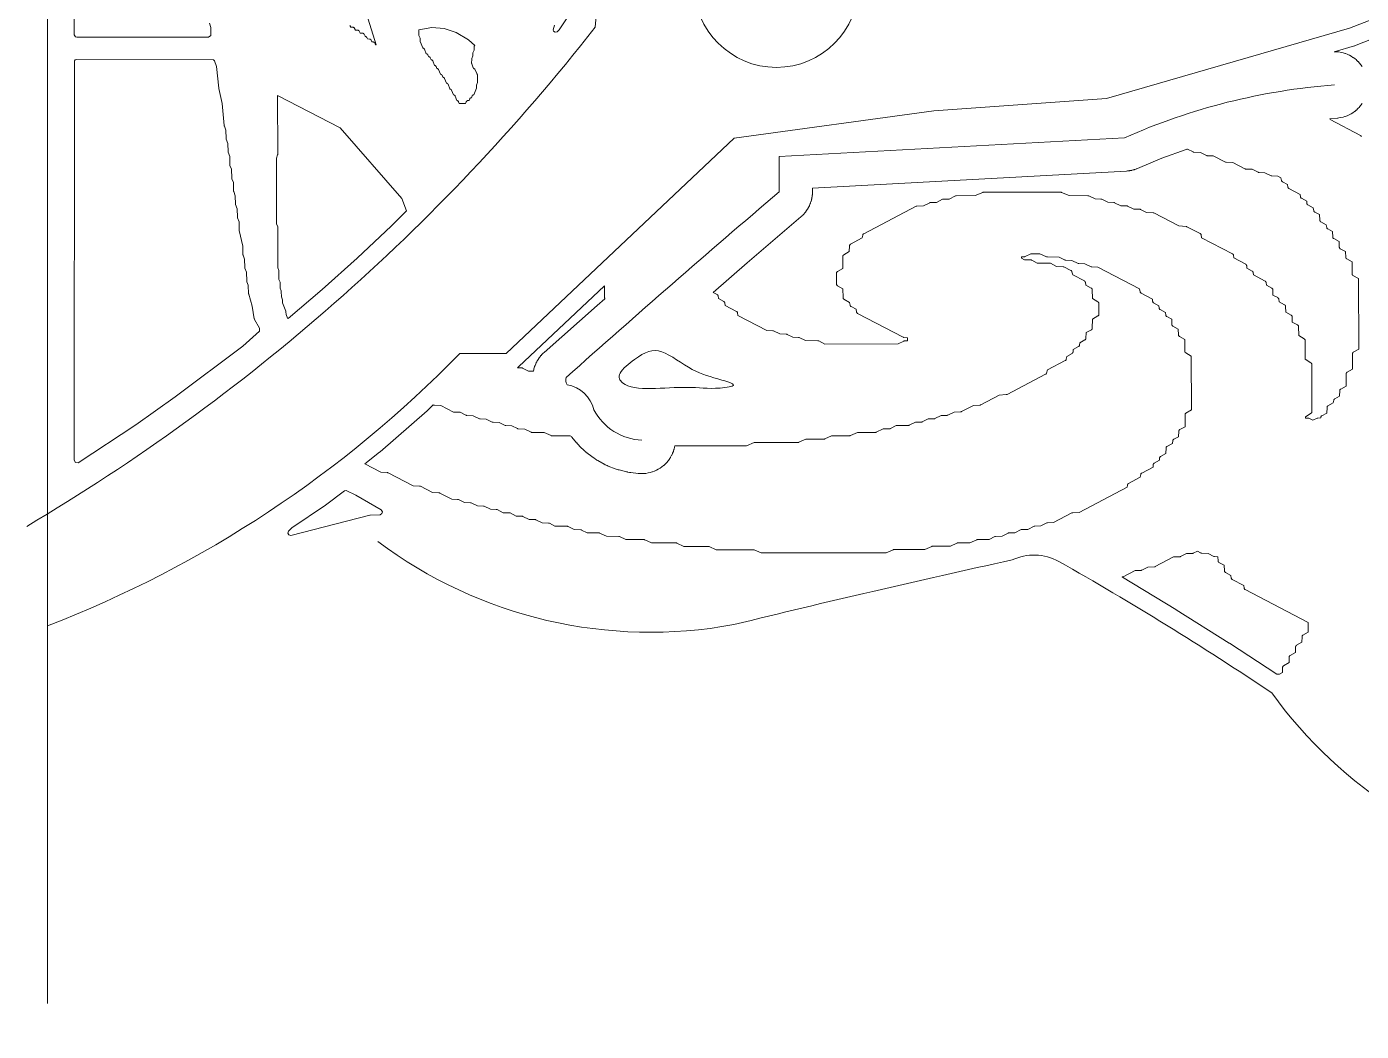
# Model space of a CAD drawing. Header units: inches. Extents: x 36 to 190, y -75 to 56.
# Drawn here: x 35.97 to 53.81, y -28.47 to -15.03 of the extents above; entities that cross this region are included whole.
import ezdxf

# ---------------------------------------------------------------- set-up
doc = ezdxf.new("R2010")
doc.units = ezdxf.units.IN
doc.layers.add('01_ORIGINAL_CAD', color=7, linetype='CONTINUOUS', lineweight=20)
doc.layers.add('03_ADDED_AREAS_SAME_COMPOSITION', color=7, linetype='CONTINUOUS', lineweight=15)

# ---------------------------------------------------------------- blocks, each defined once
blk = doc.blocks.new('04_NAUTILUS')
at = {"layer": '01_ORIGINAL_CAD'}
blk.add_line((36.248, 17.906), (36.248, 55.9), dxfattribs=at)
for points in [[(53.65, 30.945, -0.14301), (60.243, 31.63, -0.286424), (65.36, 28.431), (66.481, 23.89, -0.272091), (64.9, 18.954), (63.661, 17.533)], [(53.65, 30.945), (50.4, 30.004), (48.095, 29.84), (45.427, 29.473), (42.376, 26.597), (41.758, 26.597, -0.10797), (36.248, 22.954)]]:
    blk.add_lwpolyline(points, format="xyb", dxfattribs=at)
blk.add_lwpolyline([(46.027, 28.759), (46.027, 29.23), (50.643, 29.479)], dxfattribs=at)
blk.add_circle((45.989, 31.521), 1.1, dxfattribs=at)
for centre, radius, start, end in [((22.064, 33.195), 21.619, 354.0583, 36.0319), ((22.02, 47.825), 27.364, 300.648, 321.9453), ((54.073, 21.787), 8.422, 94.2501, 114.0352), ((177.596, -125.015), 202.378, 130.55026, 131.62005), ((43.293, 26.24), 0.119, 162.5746, 211.3187), ((43.119, 25.741), 0.443, 13.2811, 80.611), ((44.225, 26.196), 0.761, 207.5896, 267.5639), ((44.306, 28.951), 6.083, 233.183, 280.5392), ((83.889, -134.15), 161.762, 102.40484, 103.75801), ((49.433, 23.211), 0.689, 61.2688, 115.2094), ((27.349, -15.654), 45.391, 56.1832, 60.407), ((57.468, 25.543), 5.979, 215.6658, 260.7622)]:
    blk.add_arc(centre, radius, start, end, dxfattribs=at)
at = {"layer": '03_ADDED_AREAS_SAME_COMPOSITION'}
for points in [[(38.411, 31.011), (38.432, 30.955), (38.429, 30.849), (38.401, 30.824), (36.641, 30.823), (36.62, 30.83), (36.604, 30.854), (36.603, 43.039)], [(40.531, 31.064), (40.642, 30.722), (40.631, 30.722), (40.62, 30.747), (40.619, 30.749), (40.617, 30.752), (40.615, 30.754), (40.612, 30.756), (40.61, 30.758), (40.607, 30.759), (40.604, 30.76), (40.601, 30.761), (40.598, 30.761), (40.584, 30.761), (40.573, 30.786), (40.572, 30.789), (40.57, 30.791), (40.568, 30.793), (40.565, 30.796), (40.563, 30.797), (40.56, 30.799), (40.557, 30.8), (40.554, 30.8), (40.55, 30.8), (40.522, 30.801), (40.514, 30.821), (40.512, 30.824), (40.51, 30.827), (40.508, 30.829), (40.505, 30.831), (40.502, 30.833), (40.499, 30.835), (40.496, 30.836), (40.491, 30.837), (40.478, 30.864), (40.477, 30.867), (40.475, 30.869), (40.473, 30.872), (40.471, 30.874), (40.468, 30.876), (40.465, 30.877), (40.462, 30.878), (40.459, 30.879), (40.456, 30.879), (40.427, 30.879), (40.415, 30.903), (40.414, 30.906), (40.412, 30.909), (40.41, 30.911), (40.408, 30.913), (40.405, 30.915), (40.402, 30.916), (40.399, 30.917), (40.396, 30.918), (40.393, 30.918), (40.364, 30.918), (40.352, 30.942), (40.351, 30.945), (40.349, 30.948), (40.347, 30.95), (40.345, 30.952), (40.342, 30.954), (40.339, 30.955), (40.336, 30.956), (40.333, 30.957), (40.33, 30.957), (40.301, 30.957), (40.289, 30.982)], [(43.204, 31.095), (43.087, 30.924), (43.059, 30.897), (43.031, 30.891), (43.009, 30.906), (43.004, 30.924), (43.025, 30.987)], [(53.808, 29.497), (53.806, 29.5), (53.804, 29.503), (53.802, 29.505), (53.799, 29.508), (53.796, 29.509), (53.389, 29.722), (53.386, 29.733), (53.491, 29.743), (53.492, 29.743), (53.506, 29.745), (53.507, 29.745), (53.533, 29.749), (53.535, 29.749), (53.563, 29.756), (53.564, 29.756), (53.589, 29.764), (53.591, 29.764), (53.618, 29.774), (53.619, 29.775), (53.643, 29.786), (53.645, 29.786), (53.67, 29.8), (53.671, 29.801), (53.694, 29.815), (53.695, 29.815), (53.718, 29.832), (53.72, 29.833), (53.74, 29.85), (53.741, 29.851), (53.762, 29.87), (53.763, 29.872), (53.781, 29.891), (53.782, 29.892), (53.801, 29.914), (53.802, 29.915), (53.817, 29.937)], [(53.819, 30.432), (53.802, 30.456), (53.801, 30.457), (53.785, 30.477), (53.784, 30.478), (53.764, 30.499), (53.763, 30.501), (53.744, 30.518), (53.743, 30.52), (53.72, 30.538), (53.719, 30.539), (53.698, 30.554), (53.696, 30.555), (53.672, 30.57), (53.671, 30.571), (53.648, 30.583), (53.646, 30.584), (53.62, 30.596), (53.618, 30.597), (53.594, 30.606), (53.592, 30.607), (53.565, 30.615), (53.563, 30.615), (53.538, 30.621), (53.536, 30.622), (53.508, 30.627), (53.506, 30.627), (53.48, 30.629), (53.479, 30.629), (53.45, 30.63), (53.448, 30.63), (53.444, 30.63), (53.718, 30.71), (53.719, 30.71), (53.737, 30.716), (53.738, 30.717), (54.128, 30.868)]]:
    blk.add_lwpolyline(points, dxfattribs=at)
for points in [[(41.948, 30.653), (41.934, 30.617), (41.933, 30.614), (41.933, 30.611), (41.932, 30.608), (41.932, 30.574), (41.918, 30.538), (41.917, 30.535), (41.917, 30.532), (41.917, 30.53), (41.916, 30.478), (41.916, 30.475), (41.917, 30.472), (41.918, 30.469), (41.937, 30.416), (41.939, 30.413), (41.94, 30.41), (41.942, 30.408), (41.944, 30.405), (41.947, 30.404), (41.95, 30.402), (41.952, 30.401), (41.955, 30.4), (41.96, 30.399), (41.985, 30.337), (41.986, 30.333), (41.988, 30.331), (41.991, 30.328), (41.993, 30.326), (41.995, 30.325), (41.995, 30.221), (41.982, 30.185), (41.981, 30.182), (41.98, 30.179), (41.98, 30.177), (41.979, 30.143), (41.945, 30.056), (41.944, 30.056), (41.941, 30.055), (41.938, 30.054), (41.935, 30.053), (41.932, 30.051), (41.929, 30.049), (41.927, 30.046), (41.925, 30.044), (41.924, 30.041), (41.913, 30.015), (41.908, 30.014), (41.905, 30.013), (41.902, 30.012), (41.899, 30.01), (41.897, 30.008), (41.894, 30.005), (41.892, 30.002), (41.891, 29.999), (41.882, 29.978), (41.867, 29.977), (41.863, 29.977), (41.86, 29.976), (41.857, 29.975), (41.854, 29.973), (41.851, 29.971), (41.849, 29.968), (41.847, 29.965), (41.845, 29.962), (41.836, 29.94), (41.75, 29.94), (41.741, 29.962), (41.739, 29.965), (41.737, 29.968), (41.735, 29.97), (41.733, 29.972), (41.73, 29.974), (41.727, 29.975), (41.724, 29.976), (41.72, 29.977), (41.72, 29.977), (41.695, 30.038), (41.694, 30.041), (41.692, 30.044), (41.689, 30.046), (41.687, 30.049), (41.684, 30.05), (41.681, 30.052), (41.677, 30.053), (41.673, 30.054), (41.648, 30.116), (41.646, 30.119), (41.644, 30.122), (41.642, 30.125), (41.639, 30.127), (41.636, 30.129), (41.633, 30.13), (41.63, 30.131), (41.626, 30.132), (41.601, 30.195), (41.599, 30.198), (41.597, 30.201), (41.595, 30.203), (41.592, 30.205), (41.589, 30.207), (41.586, 30.209), (41.583, 30.21), (41.579, 30.211), (41.553, 30.273), (41.552, 30.276), (41.55, 30.279), (41.547, 30.282), (41.545, 30.284), (41.542, 30.286), (41.539, 30.287), (41.535, 30.288), (41.531, 30.289), (41.52, 30.315), (41.518, 30.318), (41.517, 30.32), (41.514, 30.323), (41.512, 30.325), (41.509, 30.327), (41.506, 30.328), (41.503, 30.329), (41.5, 30.33), (41.499, 30.33), (41.474, 30.391), (41.473, 30.394), (41.471, 30.397), (41.469, 30.399), (41.466, 30.401), (41.463, 30.403), (41.46, 30.405), (41.457, 30.406), (41.452, 30.407), (41.441, 30.432), (41.44, 30.435), (41.438, 30.438), (41.436, 30.44), (41.433, 30.443), (41.43, 30.444), (41.427, 30.446), (41.424, 30.447), (41.421, 30.447), (41.42, 30.447), (41.396, 30.508), (41.394, 30.511), (41.392, 30.514), (41.39, 30.517), (41.387, 30.519), (41.384, 30.521), (41.381, 30.522), (41.378, 30.523), (41.373, 30.524), (41.362, 30.55), (41.361, 30.553), (41.359, 30.556), (41.357, 30.558), (41.354, 30.56), (41.351, 30.562), (41.348, 30.563), (41.345, 30.564), (41.342, 30.565), (41.341, 30.565), (41.331, 30.589), (41.329, 30.592), (41.327, 30.595), (41.325, 30.597), (41.323, 30.599), (41.32, 30.601), (41.317, 30.603), (41.314, 30.604), (41.311, 30.604), (41.31, 30.604), (41.285, 30.665), (41.284, 30.668), (41.282, 30.671), (41.279, 30.674), (41.277, 30.676), (41.274, 30.678), (41.271, 30.679), (41.267, 30.68), (41.263, 30.681), (41.228, 30.769), (41.227, 30.803), (41.227, 30.806), (41.226, 30.809), (41.226, 30.812), (41.212, 30.847), (41.212, 30.922), (41.384, 30.956), (41.547, 30.942), (41.71, 30.886), (41.872, 30.789), (41.957, 30.715), (41.952, 30.703), (41.951, 30.699), (41.95, 30.695)], [(36.659, 25.135), (36.622, 25.136), (36.603, 25.169), (36.607, 30.507), (36.619, 30.521), (36.641, 30.528), (38.464, 30.523), (38.48, 30.509), (38.506, 30.434), (38.535, 30.142), (38.535, 30.139), (38.581, 29.936), (38.61, 29.642), (38.61, 29.639), (38.611, 29.636), (38.632, 29.58), (38.635, 29.469), (38.635, 29.466), (38.635, 29.464), (38.636, 29.461), (38.657, 29.405), (38.66, 29.294), (38.66, 29.291), (38.66, 29.289), (38.661, 29.286), (38.682, 29.23), (38.685, 29.119), (38.685, 29.116), (38.685, 29.113), (38.686, 29.111), (38.706, 29.059), (38.711, 28.938), (38.711, 28.935), (38.712, 28.932), (38.713, 28.929), (38.731, 28.884), (38.735, 28.769), (38.735, 28.765), (38.736, 28.761), (38.757, 28.705), (38.76, 28.594), (38.76, 28.591), (38.76, 28.589), (38.761, 28.586), (38.782, 28.53), (38.785, 28.419), (38.785, 28.416), (38.785, 28.414), (38.786, 28.411), (38.807, 28.355), (38.81, 28.244), (38.81, 28.242), (38.81, 28.239), (38.857, 28.032), (38.86, 27.919), (38.86, 27.916), (38.86, 27.914), (38.861, 27.911), (38.882, 27.855), (38.885, 27.744), (38.885, 27.741), (38.885, 27.738), (38.886, 27.736), (38.906, 27.684), (38.911, 27.563), (38.911, 27.56), (38.912, 27.557), (38.913, 27.554), (38.931, 27.509), (38.935, 27.394), (38.935, 27.391), (38.936, 27.388), (38.983, 27.229), (39.011, 27.06), (39.012, 27.057), (39.013, 27.054), (39.014, 27.052), (39.079, 26.934), (39.081, 26.894), (38.857, 26.694), (37.954, 26.017), (37.429, 25.643)], [(39.466, 27.063), (39.466, 27.063), (39.463, 27.065), (39.46, 27.066), (39.456, 27.067), (39.436, 27.116), (39.434, 27.154), (39.434, 27.157), (39.434, 27.16), (39.433, 27.162), (39.388, 27.273), (39.388, 27.307), (39.388, 27.309), (39.387, 27.312), (39.386, 27.315), (39.373, 27.351), (39.372, 27.424), (39.372, 27.427), (39.371, 27.43), (39.37, 27.433), (39.357, 27.468), (39.356, 27.542), (39.356, 27.545), (39.355, 27.548), (39.355, 27.55), (39.341, 27.586), (39.341, 27.695), (39.341, 27.697), (39.34, 27.7), (39.339, 27.703), (39.325, 27.743), (39.325, 28.279), (39.325, 28.283), (39.324, 28.287), (39.309, 28.331), (39.309, 28.436), (39.308, 29.208), (39.323, 29.252), (39.324, 29.256), (39.324, 29.26), (39.323, 30.044), (40.158, 29.613), (40.982, 28.669), (41.045, 28.502), (40.843, 28.302), (40.385, 27.871), (39.917, 27.45)], [(45.146, 27.411), (45.601, 27.807), (46.317, 28.422), (46.318, 28.422), (46.328, 28.432), (46.329, 28.433), (46.329, 28.433), (46.33, 28.434), (46.331, 28.435), (46.343, 28.446), (46.344, 28.447), (46.348, 28.451), (46.349, 28.452), (46.35, 28.454), (46.351, 28.455), (46.353, 28.456), (46.356, 28.46), (46.368, 28.474), (46.369, 28.475), (46.369, 28.475), (46.37, 28.476), (46.371, 28.477), (46.381, 28.49), (46.382, 28.491), (46.385, 28.495), (46.386, 28.497), (46.387, 28.498), (46.388, 28.5), (46.389, 28.501), (46.392, 28.506), (46.402, 28.521), (46.403, 28.522), (46.403, 28.522), (46.404, 28.523), (46.405, 28.524), (46.413, 28.539), (46.414, 28.54), (46.416, 28.544), (46.417, 28.546), (46.418, 28.548), (46.419, 28.549), (46.42, 28.551), (46.422, 28.556), (46.43, 28.572), (46.431, 28.573), (46.431, 28.574), (46.431, 28.574), (46.432, 28.576), (46.438, 28.591), (46.439, 28.592), (46.441, 28.597), (46.442, 28.599), (46.442, 28.6), (46.443, 28.602), (46.444, 28.604), (46.446, 28.609), (46.451, 28.626), (46.452, 28.627), (46.452, 28.628), (46.452, 28.629), (46.453, 28.63), (46.457, 28.646), (46.457, 28.647), (46.459, 28.652), (46.459, 28.654), (46.46, 28.656), (46.46, 28.658), (46.46, 28.66), (46.462, 28.665), (46.465, 28.682), (46.465, 28.684), (46.465, 28.685), (46.466, 28.685), (46.466, 28.687), (46.468, 28.703), (46.468, 28.704), (46.469, 28.71), (46.469, 28.711), (46.469, 28.713), (46.47, 28.715), (46.47, 28.717), (46.47, 28.723), (46.471, 28.74), (46.471, 28.742), (46.471, 28.742), (46.471, 28.743), (46.471, 28.744), (46.472, 28.758), (46.472, 28.759), (46.472, 28.808), (50.667, 29.034), (50.667, 29.034), (50.682, 29.036), (50.683, 29.036), (50.685, 29.036), (50.687, 29.036), (50.689, 29.036), (50.702, 29.038), (50.704, 29.038), (50.709, 29.039), (50.71, 29.039), (50.714, 29.04), (50.717, 29.04), (50.719, 29.041), (50.723, 29.041), (50.739, 29.044), (50.74, 29.045), (50.742, 29.045), (50.744, 29.046), (50.746, 29.046), (50.759, 29.05), (50.761, 29.05), (50.765, 29.051), (50.767, 29.052), (50.77, 29.053), (50.774, 29.054), (50.775, 29.054), (50.78, 29.056), (50.795, 29.061), (50.796, 29.061), (50.798, 29.062), (50.8, 29.063), (50.801, 29.063), (50.814, 29.068), (50.815, 29.068), (51.142, 29.206), (51.465, 29.325), (51.475, 29.329), (51.484, 29.328), (51.559, 29.29), (51.562, 29.289), (51.565, 29.288), (51.569, 29.287), (51.657, 29.283), (51.74, 29.243), (51.743, 29.241), (51.747, 29.24), (51.75, 29.24), (51.829, 29.238), (51.99, 29.155), (51.993, 29.154), (51.997, 29.153), (52, 29.152), (52.088, 29.148), (52.249, 29.065), (52.252, 29.064), (52.255, 29.063), (52.259, 29.062), (52.347, 29.058), (52.43, 29.018), (52.433, 29.016), (52.437, 29.015), (52.44, 29.015), (52.519, 29.013), (52.602, 28.973), (52.606, 28.971), (52.609, 28.97), (52.613, 28.97), (52.692, 28.968), (52.733, 28.946), (52.739, 28.91), (52.74, 28.907), (52.741, 28.904), (52.743, 28.901), (52.745, 28.898), (52.747, 28.896), (52.75, 28.894), (52.752, 28.892), (52.82, 28.856), (52.826, 28.82), (52.827, 28.817), (52.828, 28.814), (52.829, 28.811), (52.831, 28.808), (52.834, 28.806), (52.836, 28.804), (52.839, 28.802), (52.991, 28.722), (52.994, 28.691), (52.995, 28.688), (52.996, 28.684), (52.997, 28.681), (52.999, 28.678), (53.001, 28.676), (53.004, 28.673), (53.007, 28.671), (53.078, 28.632), (53.08, 28.601), (53.081, 28.598), (53.082, 28.594), (53.083, 28.591), (53.085, 28.588), (53.088, 28.586), (53.09, 28.583), (53.093, 28.581), (53.165, 28.541), (53.172, 28.505), (53.172, 28.501), (53.174, 28.498), (53.175, 28.495), (53.177, 28.493), (53.179, 28.49), (53.182, 28.488), (53.185, 28.487), (53.25, 28.452), (53.253, 28.377), (53.254, 28.374), (53.255, 28.371), (53.256, 28.368), (53.257, 28.365), (53.259, 28.362), (53.261, 28.36), (53.264, 28.358), (53.266, 28.356), (53.338, 28.316), (53.345, 28.279), (53.345, 28.276), (53.347, 28.273), (53.348, 28.27), (53.35, 28.268), (53.352, 28.265), (53.355, 28.263), (53.358, 28.261), (53.423, 28.227), (53.427, 28.151), (53.427, 28.148), (53.428, 28.145), (53.429, 28.142), (53.43, 28.139), (53.432, 28.137), (53.434, 28.135), (53.437, 28.132), (53.439, 28.131), (53.51, 28.092), (53.513, 28.016), (53.514, 28.013), (53.514, 28.01), (53.515, 28.007), (53.517, 28.004), (53.519, 28.002), (53.521, 27.999), (53.523, 27.997), (53.526, 27.996), (53.596, 27.957), (53.6, 27.881), (53.6, 27.878), (53.601, 27.875), (53.602, 27.872), (53.604, 27.869), (53.605, 27.866), (53.608, 27.864), (53.61, 27.862), (53.613, 27.86), (53.683, 27.822), (53.684, 27.661), (53.684, 27.658), (53.685, 27.655), (53.686, 27.652), (53.687, 27.649), (53.689, 27.646), (53.691, 27.644), (53.694, 27.642), (53.696, 27.64), (53.769, 27.597), (53.773, 26.654), (53.7, 26.611), (53.698, 26.609), (53.695, 26.607), (53.693, 26.605), (53.691, 26.602), (53.69, 26.599), (53.689, 26.596), (53.688, 26.593), (53.688, 26.59), (53.688, 26.384), (53.618, 26.346), (53.616, 26.344), (53.613, 26.342), (53.611, 26.339), (53.609, 26.337), (53.608, 26.334), (53.607, 26.331), (53.606, 26.328), (53.606, 26.324), (53.603, 26.159), (53.533, 26.12), (53.53, 26.119), (53.528, 26.117), (53.526, 26.114), (53.524, 26.112), (53.522, 26.109), (53.521, 26.106), (53.521, 26.103), (53.52, 26.099), (53.517, 26.024), (53.452, 25.99), (53.449, 25.988), (53.447, 25.986), (53.445, 25.983), (53.443, 25.981), (53.441, 25.978), (53.44, 25.975), (53.439, 25.972), (53.433, 25.935), (53.362, 25.895), (53.359, 25.893), (53.357, 25.891), (53.354, 25.889), (53.352, 25.886), (53.351, 25.883), (53.35, 25.88), (53.349, 25.877), (53.349, 25.874), (53.346, 25.799), (53.281, 25.764), (53.278, 25.762), (53.275, 25.76), (53.273, 25.757), (53.271, 25.754), (53.269, 25.751), (53.268, 25.748), (53.265, 25.733), (53.228, 25.731), (53.224, 25.731), (53.221, 25.73), (53.218, 25.729), (53.161, 25.702), (53.105, 25.729), (53.101, 25.73), (53.098, 25.731), (53.095, 25.731), (53.062, 25.732), (53.062, 25.749), (53.137, 25.797), (53.139, 25.799), (53.142, 25.801), (53.143, 25.804), (53.145, 25.806), (53.146, 25.809), (53.147, 25.812), (53.148, 25.815), (53.148, 25.818), (53.146, 26.449), (53.146, 26.453), (53.145, 26.456), (53.144, 26.459), (53.143, 26.461), (53.141, 26.464), (53.139, 26.466), (53.137, 26.469), (53.134, 26.47), (53.059, 26.518), (53.058, 26.77), (53.057, 26.773), (53.057, 26.776), (53.056, 26.779), (53.054, 26.782), (53.053, 26.785), (53.05, 26.787), (53.048, 26.789), (53.045, 26.791), (52.972, 26.835), (52.968, 26.955), (52.968, 26.959), (52.967, 26.962), (52.966, 26.965), (52.964, 26.968), (52.963, 26.97), (52.96, 26.973), (52.958, 26.975), (52.955, 26.977), (52.885, 27.015), (52.884, 27.086), (52.884, 27.089), (52.883, 27.092), (52.882, 27.095), (52.881, 27.098), (52.879, 27.1), (52.877, 27.103), (52.875, 27.105), (52.872, 27.107), (52.798, 27.15), (52.795, 27.226), (52.794, 27.229), (52.794, 27.232), (52.793, 27.235), (52.791, 27.238), (52.789, 27.241), (52.787, 27.243), (52.785, 27.245), (52.782, 27.247), (52.71, 27.287), (52.704, 27.324), (52.703, 27.327), (52.702, 27.33), (52.7, 27.333), (52.698, 27.335), (52.696, 27.338), (52.693, 27.34), (52.691, 27.342), (52.625, 27.376), (52.624, 27.446), (52.624, 27.449), (52.624, 27.452), (52.623, 27.455), (52.621, 27.458), (52.619, 27.461), (52.617, 27.463), (52.615, 27.465), (52.612, 27.467), (52.538, 27.511), (52.535, 27.543), (52.535, 27.546), (52.534, 27.549), (52.533, 27.551), (52.531, 27.554), (52.529, 27.557), (52.527, 27.559), (52.525, 27.561), (52.522, 27.562), (52.365, 27.647), (52.362, 27.678), (52.362, 27.681), (52.361, 27.685), (52.359, 27.688), (52.357, 27.691), (52.355, 27.693), (52.353, 27.696), (52.35, 27.697), (52.279, 27.737), (52.276, 27.768), (52.275, 27.771), (52.275, 27.774), (52.273, 27.777), (52.272, 27.779), (52.27, 27.782), (52.268, 27.784), (52.266, 27.786), (52.263, 27.788), (52.105, 27.873), (52.098, 27.909), (52.098, 27.913), (52.097, 27.916), (52.095, 27.918), (52.093, 27.921), (52.091, 27.924), (52.088, 27.926), (52.085, 27.927), (51.673, 28.143), (51.667, 28.18), (51.666, 28.183), (51.665, 28.186), (51.663, 28.189), (51.661, 28.191), (51.659, 28.194), (51.657, 28.196), (51.654, 28.198), (51.475, 28.291), (51.472, 28.293), (51.469, 28.294), (51.465, 28.294), (51.37, 28.301), (51.036, 28.475), (51.033, 28.476), (51.03, 28.477), (51.026, 28.478), (50.938, 28.482), (50.855, 28.522), (50.852, 28.524), (50.848, 28.525), (50.845, 28.525), (50.765, 28.527), (50.683, 28.567), (50.679, 28.569), (50.676, 28.57), (50.672, 28.57), (50.593, 28.572), (50.51, 28.612), (50.507, 28.614), (50.503, 28.615), (50.5, 28.615), (50.421, 28.617), (50.338, 28.657), (50.334, 28.659), (50.331, 28.66), (50.327, 28.66), (50.248, 28.662), (50.165, 28.702), (50.162, 28.704), (50.158, 28.705), (50.154, 28.705), (49.903, 28.707), (49.801, 28.75), (49.797, 28.751), (49.794, 28.752), (49.791, 28.752), (48.757, 28.751), (48.754, 28.751), (48.751, 28.751), (48.747, 28.749), (48.646, 28.706), (48.394, 28.704), (48.39, 28.704), (48.386, 28.703), (48.383, 28.702), (48.3, 28.661), (48.221, 28.659), (48.218, 28.659), (48.214, 28.658), (48.211, 28.657), (48.128, 28.616), (48.049, 28.614), (48.046, 28.614), (48.042, 28.613), (48.039, 28.611), (47.956, 28.571), (47.868, 28.566), (47.865, 28.566), (47.861, 28.565), (47.858, 28.564), (47.157, 28.196), (47.154, 28.194), (47.151, 28.192), (47.149, 28.19), (47.147, 28.187), (47.145, 28.184), (47.144, 28.181), (47.144, 28.178), (47.138, 28.141), (46.98, 28.056), (46.977, 28.054), (46.975, 28.052), (46.973, 28.05), (46.971, 28.047), (46.969, 28.044), (46.968, 28.041), (46.967, 28.038), (46.967, 28.035), (46.964, 27.959), (46.891, 27.916), (46.888, 27.914), (46.886, 27.912), (46.884, 27.909), (46.882, 27.906), (46.881, 27.904), (46.879, 27.901), (46.879, 27.897), (46.879, 27.894), (46.878, 27.734), (46.806, 27.69), (46.803, 27.688), (46.8, 27.686), (46.798, 27.684), (46.797, 27.681), (46.795, 27.678), (46.794, 27.675), (46.794, 27.672), (46.793, 27.669), (46.794, 27.524), (46.794, 27.52), (46.795, 27.517), (46.796, 27.514), (46.797, 27.511), (46.799, 27.509), (46.801, 27.506), (46.803, 27.504), (46.806, 27.502), (46.879, 27.459), (46.881, 27.343), (46.881, 27.34), (46.882, 27.337), (46.883, 27.334), (46.884, 27.331), (46.886, 27.328), (46.888, 27.326), (46.89, 27.324), (46.893, 27.322), (46.968, 27.277), (46.975, 27.24), (46.975, 27.237), (46.977, 27.234), (46.978, 27.231), (46.98, 27.228), (46.982, 27.226), (46.985, 27.224), (46.988, 27.222), (47.055, 27.187), (47.061, 27.15), (47.062, 27.147), (47.063, 27.144), (47.065, 27.141), (47.067, 27.138), (47.069, 27.136), (47.071, 27.134), (47.074, 27.132), (47.684, 26.813), (47.687, 26.812), (47.69, 26.811), (47.693, 26.81), (47.743, 26.805), (47.743, 26.766), (47.702, 26.763), (47.699, 26.763), (47.695, 26.762), (47.692, 26.761), (47.619, 26.723), (46.637, 26.722), (46.555, 26.763), (46.551, 26.764), (46.548, 26.765), (46.544, 26.765), (46.379, 26.767), (46.296, 26.808), (46.293, 26.809), (46.289, 26.81), (46.286, 26.81), (46.207, 26.812), (46.133, 26.85), (46.129, 26.852), (46.126, 26.853), (46.122, 26.853), (46.035, 26.857), (45.951, 26.898), (45.948, 26.899), (45.944, 26.9), (45.941, 26.9), (45.862, 26.902), (45.475, 27.104), (45.469, 27.141), (45.468, 27.144), (45.467, 27.147), (45.466, 27.15), (45.464, 27.152), (45.461, 27.155), (45.459, 27.157), (45.456, 27.158), (45.304, 27.239), (45.301, 27.269), (45.3, 27.273), (45.299, 27.276), (45.298, 27.279), (45.296, 27.282), (45.294, 27.285), (45.291, 27.287), (45.288, 27.289), (45.216, 27.329), (45.21, 27.366), (45.209, 27.369), (45.208, 27.372), (45.206, 27.375), (45.204, 27.378), (45.202, 27.38), (45.2, 27.382), (45.197, 27.384)], [(41.407, 25.906), (41.411, 25.904), (41.414, 25.904), (41.418, 25.903), (41.505, 25.899), (41.675, 25.813), (41.678, 25.812), (41.682, 25.811), (41.685, 25.811), (41.764, 25.809), (41.839, 25.771), (41.842, 25.769), (41.845, 25.769), (41.849, 25.768), (41.937, 25.764), (42.02, 25.723), (42.023, 25.722), (42.027, 25.721), (42.03, 25.721), (42.109, 25.719), (42.192, 25.678), (42.196, 25.677), (42.199, 25.676), (42.203, 25.676), (42.282, 25.674), (42.365, 25.633), (42.368, 25.632), (42.372, 25.631), (42.375, 25.631), (42.454, 25.629), (42.528, 25.591), (42.532, 25.589), (42.535, 25.588), (42.539, 25.588), (42.626, 25.584), (42.71, 25.543), (42.713, 25.542), (42.717, 25.541), (42.72, 25.541), (42.886, 25.539), (42.978, 25.497), (42.981, 25.495), (42.985, 25.495), (42.988, 25.494), (43.231, 25.494), (43.25, 25.485), (43.256, 25.478), (43.256, 25.477), (43.319, 25.399), (43.32, 25.399), (43.329, 25.388), (43.329, 25.387), (43.347, 25.368), (43.348, 25.368), (43.358, 25.357), (43.358, 25.357), (43.43, 25.289), (43.431, 25.288), (43.441, 25.279), (43.442, 25.278), (43.462, 25.261), (43.463, 25.261), (43.474, 25.252), (43.474, 25.252), (43.554, 25.194), (43.555, 25.193), (43.566, 25.185), (43.567, 25.185), (43.589, 25.171), (43.59, 25.17), (43.602, 25.163), (43.603, 25.163), (43.689, 25.115), (43.69, 25.115), (43.702, 25.109), (43.703, 25.108), (43.727, 25.097), (43.727, 25.097), (43.74, 25.091), (43.741, 25.091), (43.833, 25.055), (43.834, 25.055), (43.848, 25.05), (43.848, 25.05), (43.873, 25.042), (43.874, 25.042), (43.888, 25.038), (43.889, 25.038), (43.986, 25.014), (43.986, 25.014), (44.001, 25.011), (44.001, 25.01), (44.027, 25.006), (44.028, 25.006), (44.043, 25.004), (44.043, 25.004), (44.144, 24.993), (44.145, 24.992), (44.159, 24.991), (44.16, 24.991), (44.186, 24.99), (44.188, 24.99), (44.216, 24.991), (44.218, 24.991), (44.244, 24.993), (44.246, 24.993), (44.274, 24.998), (44.276, 24.998), (44.301, 25.004), (44.303, 25.004), (44.331, 25.012), (44.332, 25.013), (44.357, 25.022), (44.358, 25.022), (44.385, 25.034), (44.386, 25.035), (44.409, 25.047), (44.411, 25.048), (44.435, 25.062), (44.437, 25.063), (44.458, 25.078), (44.459, 25.079), (44.482, 25.097), (44.483, 25.098), (44.502, 25.116), (44.503, 25.117), (44.523, 25.138), (44.524, 25.139), (44.541, 25.159), (44.542, 25.161), (44.559, 25.184), (44.56, 25.185), (44.574, 25.207), (44.575, 25.209), (44.589, 25.234), (44.59, 25.235), (44.601, 25.259), (44.601, 25.261), (44.612, 25.287), (44.612, 25.289), (44.62, 25.314), (44.621, 25.315), (44.627, 25.343), (44.628, 25.345), (44.63, 25.36), (45.582, 25.36), (45.586, 25.36), (45.589, 25.36), (45.592, 25.362), (45.694, 25.405), (46.281, 25.405), (46.285, 25.406), (46.288, 25.406), (46.291, 25.408), (46.383, 25.45), (46.625, 25.451), (46.629, 25.451), (46.632, 25.452), (46.636, 25.453), (46.728, 25.495), (46.97, 25.496), (46.973, 25.496), (46.977, 25.497), (46.98, 25.498), (47.072, 25.54), (47.314, 25.541), (47.318, 25.541), (47.321, 25.542), (47.324, 25.543), (47.417, 25.586), (47.505, 25.59), (47.508, 25.59), (47.512, 25.591), (47.515, 25.593), (47.589, 25.631), (47.754, 25.633), (47.758, 25.633), (47.761, 25.634), (47.765, 25.635), (47.847, 25.676), (47.926, 25.678), (47.93, 25.678), (47.933, 25.679), (47.937, 25.681), (48.019, 25.721), (48.098, 25.723), (48.102, 25.723), (48.105, 25.724), (48.109, 25.726), (48.191, 25.766), (48.27, 25.768), (48.274, 25.769), (48.278, 25.769), (48.281, 25.771), (48.364, 25.812), (48.452, 25.816), (48.455, 25.816), (48.459, 25.817), (48.462, 25.819), (48.622, 25.902), (48.71, 25.906), (48.713, 25.906), (48.717, 25.907), (48.72, 25.909), (48.966, 26.037), (49.062, 26.045), (49.065, 26.045), (49.068, 26.046), (49.072, 26.047), (49.587, 26.318), (49.59, 26.32), (49.593, 26.322), (49.595, 26.325), (49.597, 26.327), (49.599, 26.33), (49.6, 26.334), (49.611, 26.376), (49.851, 26.502), (49.854, 26.504), (49.856, 26.506), (49.859, 26.508), (49.861, 26.511), (49.862, 26.514), (49.863, 26.517), (49.864, 26.52), (49.87, 26.557), (49.942, 26.597), (49.944, 26.599), (49.947, 26.601), (49.949, 26.603), (49.951, 26.605), (49.952, 26.608), (49.953, 26.611), (49.954, 26.614), (49.955, 26.617), (49.957, 26.648), (50.028, 26.687), (50.03, 26.689), (50.033, 26.691), (50.035, 26.693), (50.036, 26.696), (50.038, 26.698), (50.039, 26.701), (50.04, 26.704), (50.04, 26.707), (50.043, 26.738), (50.113, 26.777), (50.116, 26.779), (50.119, 26.781), (50.121, 26.784), (50.123, 26.786), (50.124, 26.789), (50.125, 26.792), (50.126, 26.795), (50.126, 26.798), (50.129, 26.874), (50.199, 26.913), (50.202, 26.914), (50.204, 26.916), (50.206, 26.919), (50.208, 26.922), (50.21, 26.924), (50.211, 26.927), (50.212, 26.931), (50.212, 26.934), (50.215, 27.054), (50.288, 27.098), (50.291, 27.1), (50.293, 27.102), (50.295, 27.104), (50.297, 27.107), (50.298, 27.11), (50.299, 27.113), (50.3, 27.116), (50.3, 27.12), (50.3, 27.265), (50.299, 27.268), (50.299, 27.271), (50.298, 27.274), (50.296, 27.277), (50.294, 27.28), (50.292, 27.282), (50.29, 27.284), (50.287, 27.286), (50.214, 27.329), (50.21, 27.45), (50.21, 27.453), (50.209, 27.457), (50.208, 27.46), (50.206, 27.462), (50.204, 27.465), (50.202, 27.467), (50.2, 27.47), (50.197, 27.471), (50.125, 27.511), (50.119, 27.548), (50.118, 27.551), (50.117, 27.554), (50.115, 27.557), (50.113, 27.56), (50.111, 27.562), (50.109, 27.564), (50.106, 27.566), (49.951, 27.647), (49.939, 27.689), (49.938, 27.693), (49.937, 27.696), (49.935, 27.698), (49.932, 27.701), (49.93, 27.703), (49.927, 27.705), (49.833, 27.753), (49.83, 27.755), (49.826, 27.756), (49.823, 27.756), (49.735, 27.76), (49.652, 27.801), (49.648, 27.802), (49.645, 27.803), (49.641, 27.803), (49.476, 27.805), (49.402, 27.843), (49.399, 27.845), (49.395, 27.846), (49.392, 27.846), (49.304, 27.85), (49.265, 27.871), (49.265, 27.887), (49.306, 27.889), (49.309, 27.89), (49.312, 27.891), (49.316, 27.892), (49.389, 27.93), (49.509, 27.93), (49.601, 27.888), (49.605, 27.887), (49.608, 27.886), (49.612, 27.886), (49.767, 27.885), (49.841, 27.847), (49.845, 27.846), (49.848, 27.845), (49.852, 27.845), (49.939, 27.84), (50.023, 27.8), (50.026, 27.798), (50.03, 27.797), (50.033, 27.797), (50.112, 27.795), (50.195, 27.755), (50.198, 27.753), (50.202, 27.752), (50.206, 27.752), (50.284, 27.75), (50.844, 27.458), (50.85, 27.422), (50.851, 27.419), (50.852, 27.416), (50.854, 27.413), (50.855, 27.41), (50.858, 27.408), (50.86, 27.406), (50.863, 27.404), (51.015, 27.324), (51.018, 27.293), (51.019, 27.29), (51.02, 27.286), (51.021, 27.283), (51.023, 27.28), (51.025, 27.278), (51.028, 27.275), (51.031, 27.273), (51.102, 27.234), (51.105, 27.203), (51.105, 27.2), (51.106, 27.196), (51.108, 27.193), (51.109, 27.19), (51.112, 27.188), (51.114, 27.185), (51.117, 27.183), (51.189, 27.143), (51.196, 27.107), (51.196, 27.103), (51.198, 27.1), (51.199, 27.097), (51.201, 27.095), (51.203, 27.092), (51.206, 27.09), (51.209, 27.089), (51.274, 27.054), (51.275, 26.984), (51.275, 26.981), (51.276, 26.978), (51.277, 26.975), (51.278, 26.972), (51.28, 26.969), (51.282, 26.967), (51.284, 26.965), (51.287, 26.963), (51.361, 26.919), (51.364, 26.844), (51.365, 26.84), (51.365, 26.837), (51.366, 26.834), (51.368, 26.832), (51.37, 26.829), (51.372, 26.827), (51.374, 26.825), (51.377, 26.823), (51.447, 26.784), (51.448, 26.624), (51.449, 26.621), (51.449, 26.618), (51.45, 26.614), (51.452, 26.612), (51.454, 26.609), (51.456, 26.607), (51.458, 26.604), (51.461, 26.603), (51.534, 26.559), (51.536, 25.842), (51.464, 25.799), (51.461, 25.797), (51.459, 25.795), (51.457, 25.793), (51.455, 25.79), (51.453, 25.787), (51.452, 25.784), (51.452, 25.781), (51.451, 25.778), (51.451, 25.617), (51.382, 25.579), (51.379, 25.577), (51.377, 25.575), (51.374, 25.572), (51.373, 25.57), (51.371, 25.567), (51.37, 25.564), (51.369, 25.561), (51.369, 25.558), (51.366, 25.483), (51.301, 25.448), (51.298, 25.446), (51.296, 25.444), (51.293, 25.442), (51.291, 25.439), (51.29, 25.436), (51.289, 25.433), (51.288, 25.43), (51.282, 25.393), (51.21, 25.353), (51.208, 25.351), (51.205, 25.349), (51.203, 25.347), (51.201, 25.344), (51.2, 25.342), (51.199, 25.339), (51.198, 25.335), (51.197, 25.332), (51.195, 25.257), (51.125, 25.218), (51.122, 25.216), (51.12, 25.214), (51.118, 25.212), (51.116, 25.21), (51.114, 25.207), (51.113, 25.204), (51.112, 25.201), (51.112, 25.198), (51.109, 25.167), (51.039, 25.128), (51.036, 25.126), (51.034, 25.124), (51.032, 25.122), (51.03, 25.119), (51.029, 25.117), (51.027, 25.114), (51.027, 25.111), (51.026, 25.108), (51.024, 25.077), (50.872, 24.997), (50.869, 24.995), (50.867, 24.993), (50.864, 24.991), (50.862, 24.988), (50.861, 24.985), (50.86, 24.982), (50.859, 24.979), (50.853, 24.943), (50.696, 24.857), (50.693, 24.856), (50.691, 24.854), (50.688, 24.852), (50.687, 24.849), (50.685, 24.846), (50.684, 24.843), (50.683, 24.84), (50.683, 24.837), (50.68, 24.807), (50.038, 24.47), (49.95, 24.466), (49.947, 24.465), (49.943, 24.464), (49.94, 24.463), (49.694, 24.335), (49.615, 24.333), (49.612, 24.332), (49.608, 24.332), (49.605, 24.33), (49.522, 24.289), (49.443, 24.288), (49.44, 24.287), (49.436, 24.286), (49.433, 24.285), (49.35, 24.244), (49.271, 24.242), (49.268, 24.242), (49.264, 24.241), (49.261, 24.24), (49.178, 24.199), (49.099, 24.197), (49.096, 24.197), (49.092, 24.196), (49.089, 24.195), (49.006, 24.154), (48.918, 24.15), (48.914, 24.149), (48.911, 24.148), (48.908, 24.147), (48.834, 24.109), (48.678, 24.109), (48.675, 24.108), (48.671, 24.107), (48.668, 24.106), (48.576, 24.064), (48.411, 24.062), (48.407, 24.062), (48.404, 24.061), (48.4, 24.059), (48.318, 24.019), (48.076, 24.018), (48.072, 24.018), (48.069, 24.017), (48.065, 24.016), (47.974, 23.974), (47.559, 23.973), (47.556, 23.973), (47.552, 23.972), (47.549, 23.971), (47.457, 23.928), (45.786, 23.928), (45.694, 23.97), (45.691, 23.971), (45.687, 23.972), (45.684, 23.972), (45.183, 23.972), (45.091, 24.015), (45.088, 24.016), (45.084, 24.017), (45.08, 24.017), (44.752, 24.017), (44.66, 24.06), (44.657, 24.061), (44.653, 24.062), (44.65, 24.062), (44.321, 24.062), (44.229, 24.104), (44.226, 24.106), (44.222, 24.107), (44.219, 24.107), (43.977, 24.107), (43.894, 24.148), (43.891, 24.149), (43.887, 24.15), (43.884, 24.15), (43.718, 24.152), (43.626, 24.194), (43.623, 24.196), (43.619, 24.196), (43.616, 24.197), (43.46, 24.197), (43.386, 24.235), (43.383, 24.236), (43.379, 24.237), (43.376, 24.238), (43.288, 24.242), (43.205, 24.283), (43.201, 24.284), (43.198, 24.285), (43.194, 24.285), (43.029, 24.287), (42.955, 24.325), (42.952, 24.326), (42.948, 24.327), (42.945, 24.328), (42.857, 24.332), (42.774, 24.373), (42.77, 24.374), (42.767, 24.375), (42.763, 24.375), (42.684, 24.377), (42.601, 24.418), (42.598, 24.419), (42.594, 24.42), (42.591, 24.42), (42.512, 24.422), (42.429, 24.463), (42.425, 24.464), (42.422, 24.465), (42.418, 24.465), (42.339, 24.467), (42.256, 24.508), (42.253, 24.509), (42.25, 24.51), (42.246, 24.51), (42.167, 24.512), (42.084, 24.553), (42.081, 24.554), (42.077, 24.555), (42.074, 24.555), (41.994, 24.557), (41.912, 24.598), (41.908, 24.599), (41.905, 24.6), (41.901, 24.6), (41.822, 24.602), (41.739, 24.643), (41.736, 24.644), (41.732, 24.645), (41.729, 24.645), (41.65, 24.647), (41.489, 24.73), (41.486, 24.732), (41.483, 24.732), (41.479, 24.733), (41.391, 24.737), (41.231, 24.82), (41.227, 24.822), (41.224, 24.823), (41.22, 24.823), (41.133, 24.827), (40.799, 25), (40.796, 25.002), (40.793, 25.003), (40.789, 25.003), (40.701, 25.007), (40.487, 25.119), (40.685, 25.274), (40.686, 25.274), (40.695, 25.282), (40.695, 25.282), (41.322, 25.83), (41.322, 25.831), (41.331, 25.839), (41.331, 25.839), (41.403, 25.908)], [(42.528, 26.405), (42.543, 26.417), (42.544, 26.418), (43.692, 27.501), (43.694, 27.342), (43.694, 27.339), (43.695, 27.336), (43.696, 27.333), (43.697, 27.33), (43.698, 27.328), (43.593, 27.236), (43.593, 27.236), (43.593, 27.236), (43.593, 27.236), (43.592, 27.235), (43.592, 27.235), (43.592, 27.235), (43.592, 27.235), (42.884, 26.609), (42.884, 26.609), (42.873, 26.599), (42.872, 26.598), (42.864, 26.59), (42.856, 26.581), (42.855, 26.581), (42.845, 26.57), (42.844, 26.569), (42.844, 26.568), (42.843, 26.568), (42.834, 26.556), (42.833, 26.556), (42.826, 26.546), (42.818, 26.537), (42.818, 26.536), (42.809, 26.524), (42.809, 26.523), (42.808, 26.522), (42.808, 26.521), (42.8, 26.509), (42.799, 26.508), (42.794, 26.498), (42.788, 26.487), (42.787, 26.486), (42.78, 26.473), (42.78, 26.473), (42.779, 26.472), (42.779, 26.471), (42.773, 26.457), (42.772, 26.456), (42.768, 26.445), (42.763, 26.434), (42.763, 26.434), (42.758, 26.42), (42.757, 26.419), (42.757, 26.418), (42.757, 26.417), (42.753, 26.403), (42.752, 26.402), (42.749, 26.39), (42.746, 26.379), (42.746, 26.378), (42.743, 26.364), (42.743, 26.363), (42.742, 26.359), (42.677, 26.36), (42.594, 26.401), (42.591, 26.402), (42.587, 26.403), (42.584, 26.403)], [(39.498, 24.162), (39.471, 24.17), (39.459, 24.193), (39.467, 24.22), (39.513, 24.265), (39.962, 24.567), (39.963, 24.568), (40.215, 24.761), (40.238, 24.762), (40.369, 24.699), (40.706, 24.504), (40.723, 24.479), (40.718, 24.454), (40.694, 24.438), (40.559, 24.434), (40.557, 24.434), (40.554, 24.434)], [(51.762, 23.92), (51.837, 23.882), (51.84, 23.88), (51.843, 23.879), (51.847, 23.879), (51.889, 23.876), (51.892, 23.824), (51.892, 23.821), (51.893, 23.818), (51.894, 23.815), (51.896, 23.812), (51.898, 23.809), (51.9, 23.807), (51.902, 23.805), (51.905, 23.803), (51.975, 23.764), (51.979, 23.689), (51.979, 23.686), (51.98, 23.683), (51.981, 23.68), (51.982, 23.677), (51.984, 23.674), (51.986, 23.672), (51.989, 23.67), (51.992, 23.668), (52.064, 23.628), (52.07, 23.591), (52.071, 23.588), (52.072, 23.585), (52.073, 23.582), (52.075, 23.58), (52.078, 23.577), (52.08, 23.575), (52.083, 23.573), (52.237, 23.493), (52.243, 23.456), (52.243, 23.453), (52.245, 23.45), (52.246, 23.447), (52.248, 23.444), (52.25, 23.442), (52.253, 23.44), (52.256, 23.438), (53.097, 22.998), (53.098, 22.869), (53.028, 22.83), (53.026, 22.828), (53.023, 22.826), (53.021, 22.824), (53.019, 22.821), (53.018, 22.818), (53.017, 22.815), (53.016, 22.812), (53.016, 22.809), (53.013, 22.734), (52.943, 22.695), (52.94, 22.693), (52.938, 22.691), (52.935, 22.688), (52.934, 22.686), (52.932, 22.683), (52.931, 22.68), (52.93, 22.677), (52.93, 22.674), (52.927, 22.598), (52.857, 22.559), (52.854, 22.558), (52.852, 22.556), (52.85, 22.553), (52.848, 22.551), (52.846, 22.548), (52.845, 22.545), (52.845, 22.542), (52.844, 22.538), (52.841, 22.463), (52.768, 22.419), (52.765, 22.417), (52.763, 22.415), (52.761, 22.413), (52.759, 22.41), (52.758, 22.407), (52.757, 22.404), (52.756, 22.401), (52.756, 22.398), (52.755, 22.328), (52.716, 22.308), (52.677, 22.307), (52.046, 22.721), (52.045, 22.721), (52.042, 22.724), (52.042, 22.724), (51.334, 23.17), (51.334, 23.17), (51.331, 23.172), (51.33, 23.172), (50.615, 23.605), (50.615, 23.605), (50.611, 23.607), (50.611, 23.608), (50.61, 23.608), (50.613, 23.608), (50.617, 23.608), (50.62, 23.609), (50.623, 23.611), (50.783, 23.694), (50.862, 23.696), (50.866, 23.696), (50.869, 23.697), (50.873, 23.698), (50.955, 23.739), (51.043, 23.743), (51.047, 23.744), (51.05, 23.745), (51.054, 23.746), (51.299, 23.875), (51.378, 23.876), (51.382, 23.877), (51.385, 23.878), (51.389, 23.879), (51.471, 23.92), (51.55, 23.922), (51.554, 23.922), (51.557, 23.923), (51.561, 23.924), (51.617, 23.951), (51.657, 23.93), (51.66, 23.929), (51.663, 23.928), (51.667, 23.927)]]:
    blk.add_lwpolyline(points, close=True, dxfattribs=at)
blk.add_open_spline([(43.934, 26.203), (43.895, 26.234), (43.871, 26.277), (43.902, 26.334), (43.933, 26.391), (44.018, 26.462), (44.092, 26.515), (44.237, 26.621), (44.335, 26.658), (44.457, 26.618), (44.58, 26.577), (44.729, 26.457), (44.865, 26.383), (44.993, 26.314), (45.111, 26.285), (45.259, 26.241), (45.334, 26.219), (45.417, 26.193), (45.415, 26.173), (45.413, 26.153), (45.32, 26.139), (45.237, 26.133), (45.071, 26.121), (44.95, 26.141), (44.8, 26.143), (44.502, 26.146), (44.091, 26.077), (43.934, 26.203)], degree=3, knots=[0, 0, 0, 0, 0.062755, 0.062755, 0.062755, 0.125975, 0.125975, 0.125975, 0.251333, 0.251333, 0.251333, 0.377772, 0.377772, 0.377772, 0.49715, 0.49715, 0.49715, 0.557745, 0.557745, 0.557745, 0.620795, 0.620795, 0.620795, 0.747235, 0.747235, 0.747235, 1, 1, 1, 1], dxfattribs=at)

msp = doc.modelspace()

# ---------------------------------------------------------------- block references
msp.add_blockref('04_NAUTILUS', (0, -46))

doc.saveas('drawing.dxf')
